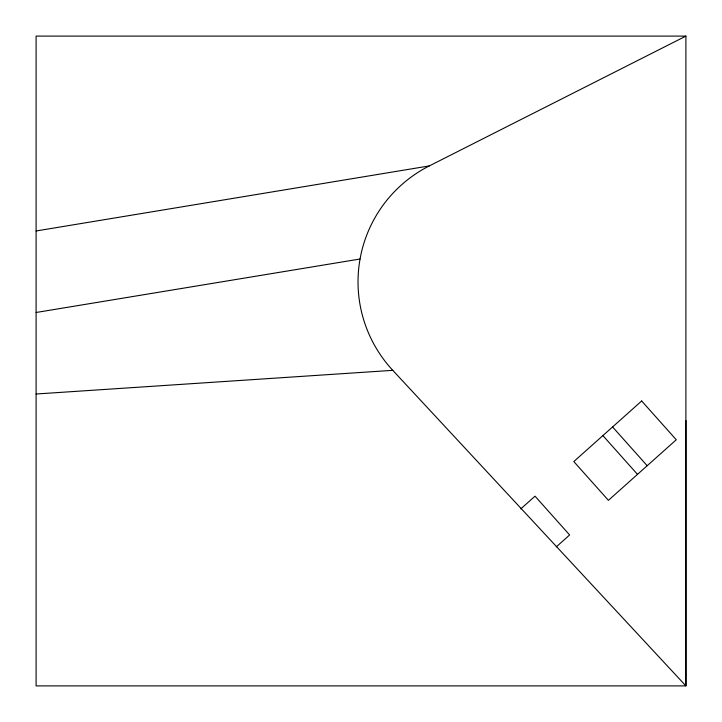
<?xml version="1.0" encoding="UTF-8"?>
<svg xmlns="http://www.w3.org/2000/svg" width="722" height="722" viewBox="0 0 722 722"><rect width="100%" height="100%" fill="white"/><g stroke="black" fill="none" stroke-linecap="round" stroke-linejoin="round"><path stroke-width="1.08" d="M685.9 420.646L685.9 685.9L36.1 685.9L36.1 36.1L685.9 36.1L685.9 685.9L392.768 370.332L36.1 394.004M520.806 508.857L535.02 496.176L569.631 534.957L556.256 546.897M36.1 230.977L429.319 165.916L685.9 36.1M36.1 312.491L360.061 259.008M612.581 426.937L647.192 465.726M602.888 435.592L637.499 474.381M392.768 370.332A129.96 129.96 0 0 1 429.319 165.916M641.668 400.981L573.8 461.557L608.411 500.337L676.279 439.761L641.668 400.981"/></g></svg>
